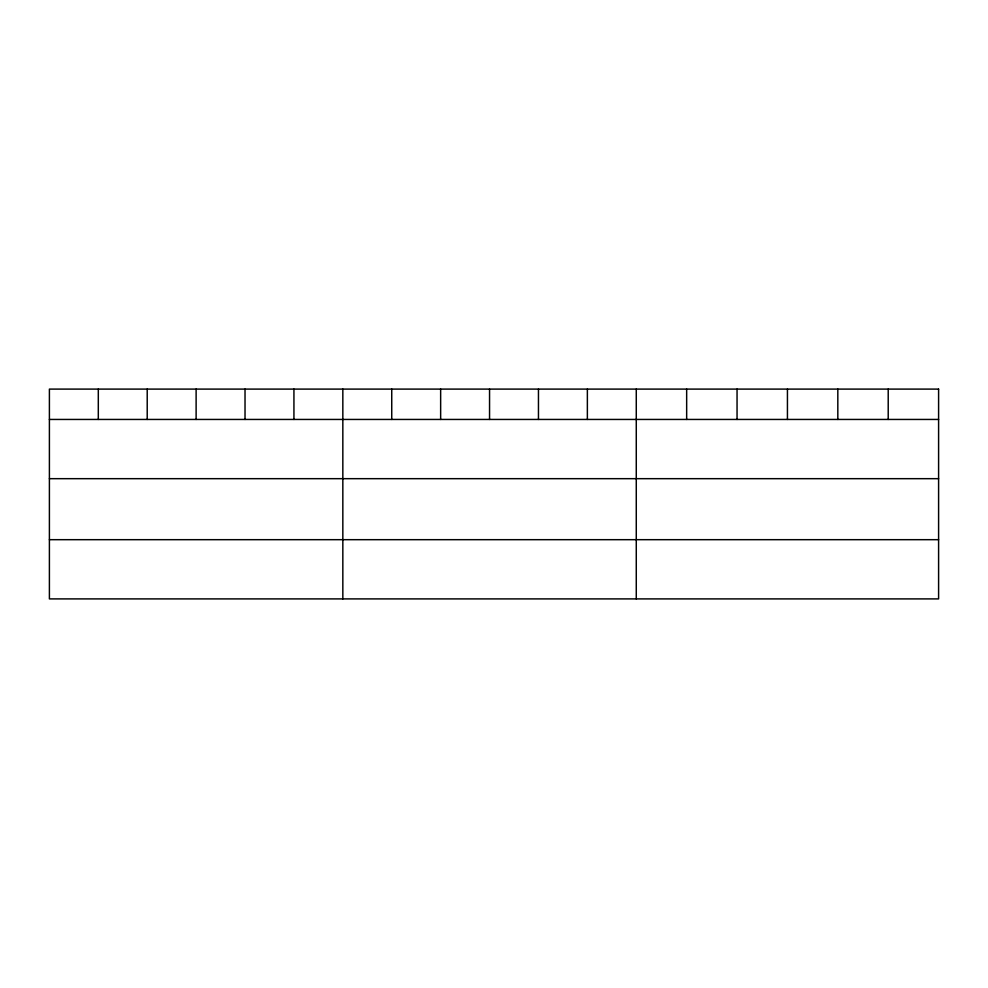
<?xml version="1.0" encoding="UTF-8"?>
<svg xmlns="http://www.w3.org/2000/svg" width="988" height="988" viewBox="0 0 988 988"><rect width="100%" height="100%" fill="white"/><g stroke="black" fill="none" stroke-linecap="round" stroke-linejoin="round"><path stroke-width="1.48" d="M49.4 419.443L938.6 419.443M49.4 478.674L938.6 478.674M49.4 539.683L938.6 539.683M888.212 389.099L888.212 419.443M837.824 389.099L837.824 419.443M787.436 389.099L787.436 419.443M737.048 389.099L737.048 419.443M686.66 389.099L686.66 419.443M636.272 389.099L636.272 598.901M587.366 389.099L587.366 419.443M538.46 389.099L538.46 419.443M489.554 389.099L489.554 419.443M440.648 389.099L440.648 419.443M391.742 389.099L391.742 419.443M342.836 389.099L342.836 598.901M293.93 389.099L293.93 419.443M245.024 389.099L245.024 419.443M196.118 389.099L196.118 419.443M147.212 389.099L147.212 419.443M98.306 389.099L98.306 419.443M938.6 389.099L49.4 389.099L49.4 598.901L938.6 598.901L938.6 389.099"/></g></svg>
